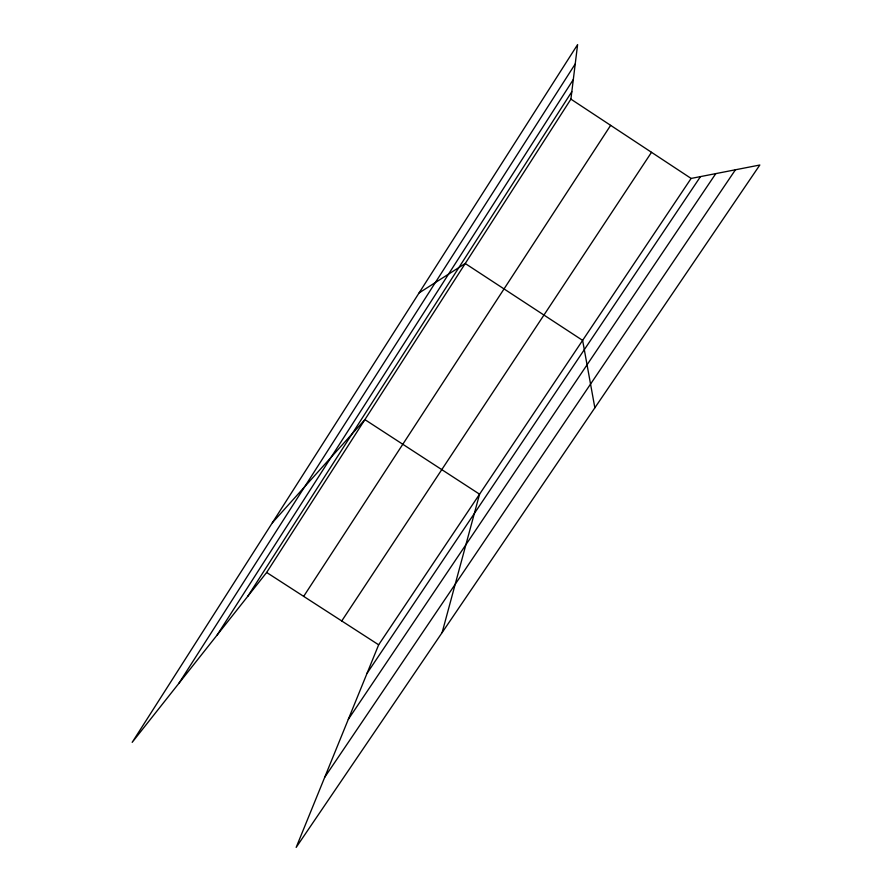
<?xml version="1.0" encoding="UTF-8"?>
<svg xmlns="http://www.w3.org/2000/svg" width="892" height="892" viewBox="0 0 892 892"><rect width="100%" height="100%" fill="white"/><g stroke="black" fill="none" stroke-linecap="round" stroke-linejoin="round"><path stroke-width="1.34" d="M570.902 99.135L577.603 44.6L132.183 742.345L266.652 572.463L570.902 99.135L691.122 178.433L759.817 165.02L296.166 847.4L378.654 644.804L691.122 178.433M442.12 632.595L479.562 494.19L364.895 419.619L272.361 522.757M178.79 683.462L575.228 63.968M217.213 634.914L573.311 79.555M247.731 596.369L571.817 91.709M303.67 596.369L610.641 125.348M341.748 620.966L651.517 152.309M367.036 673.337L700.488 176.605M348.304 719.342L715.797 173.617M324.733 777.233L735.443 169.781M419.084 292.922L465.234 263.508L582.621 340.376L594.852 407.8M266.652 572.463L378.654 644.804"/></g></svg>
